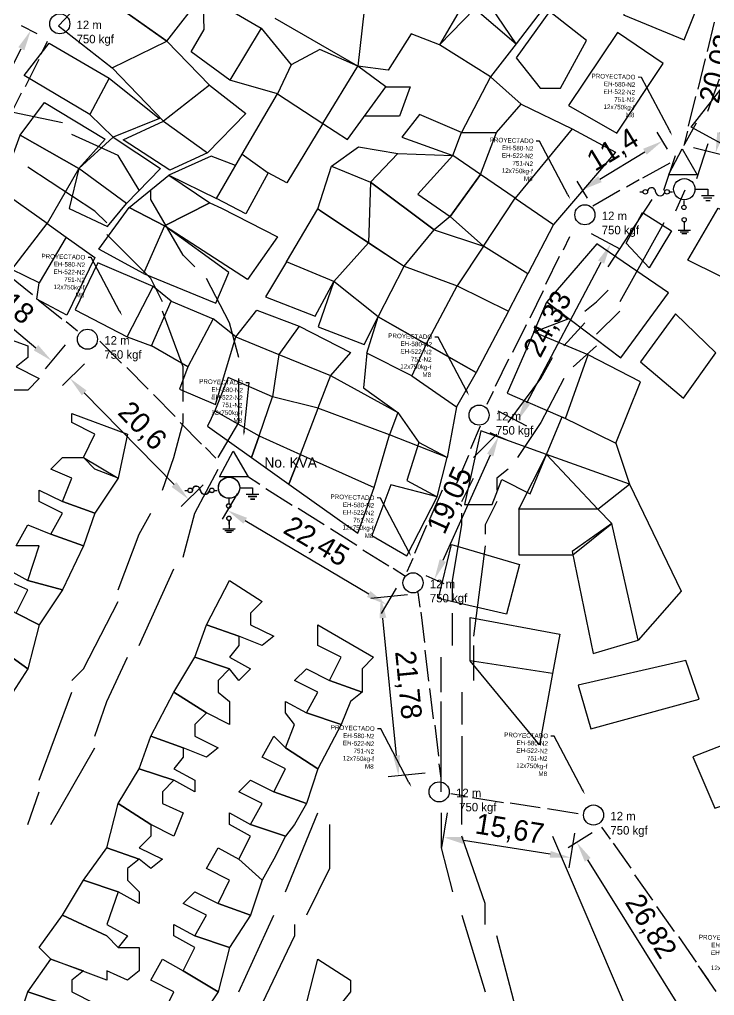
# Model space of a CAD drawing. Header units: millimetres. Extents: x -3588 to 75209, y -3737 to 38254.
# Drawn here: x 28356.8 to 28441.3, y 5505.2 to 5623.8 of the extents above; entities that cross this region are included whole.
import ezdxf
from ezdxf import colors
from ezdxf.entities.mleader import LeaderData, LeaderLine
from ezdxf.math import Vec2, Vec3

# ---------------------------------------------------------------- set-up
doc = ezdxf.new("R2010")
doc.units = ezdxf.units.MM
doc.linetypes.add('CONTINUA', pattern=[0])
doc.layers.add('Mancheta', color=255, linetype='Continuous')
doc.layers.add('P', color=253, linetype='Continuous')
doc.dimstyles.new('ISO-25', dxfattribs={"dimtxt": 2.5, "dimasz": 2.5, "dimexe": 1.25, "dimexo": 0.625, "dimtad": 1, "dimtxsty": 'Standard', "dimcen": 2.5, "dimadec": 0, "dimazin": 0, "dimtfac": 1, "dimtmove": 0, "dimatfit": 3, "dimfxl": 1, "dimarcsym": 0})

# ---------------------------------------------------------------- blocks, each defined once
blk = doc.blocks.new('*D143')
at = {"color": 0, "lineweight": -2, "transparency": 16777216}
for p, q in [((28408.77, 5527.34), (28408.1, 5523.15)), ((28424.25, 5524.87), (28423.58, 5520.68)), ((28421.31, 5522.31), (28410.77, 5523.99))]:
    blk.add_line(p, q, dxfattribs=at)
at = {"color": 0, "transparency": 16777216}
for points in [[(28410.83, 5524.4), (28410.7, 5523.58), (28408.3, 5524.39)], [(28421.37, 5522.72), (28421.24, 5521.89), (28423.77, 5521.91)]]:
    blk.add_solid(points, dxfattribs=at)
at = {"layer": 'Defpoints', "color": 0, "transparency": 16777216}
for p in [(28408.87, 5527.96), (28424.35, 5525.48), (28408.3, 5524.39)]:
    blk.add_point(p, dxfattribs=at)
at = {"color": 0, "transparency": 16777216, "insert": (28416.36, 5525.21), "char_height": 2.5, "attachment_point": 5, "rotation": 350.917}
blk.add_mtext('15,67', dxfattribs=at)
blk = doc.blocks.new('*D144')
at = {"color": 0, "lineweight": -2, "transparency": 16777216}
for p, q in [((28403.97, 5553.83), (28399.48, 5553.38)), ((28402.62, 5534.32), (28400.97, 5551.02)), ((28406.12, 5532.16), (28401.62, 5531.71))]:
    blk.add_line(p, q, dxfattribs=at)
at = {"color": 0, "transparency": 16777216}
for points in [[(28401.38, 5551.06), (28400.55, 5550.98), (28400.72, 5553.51)], [(28403.04, 5534.36), (28402.21, 5534.28), (28402.87, 5531.83)]]:
    blk.add_solid(points, dxfattribs=at)
at = {"layer": 'Defpoints', "color": 0, "transparency": 16777216}
for p in [(28404.59, 5553.89), (28400.72, 5553.51), (28406.74, 5532.22)]:
    blk.add_point(p, dxfattribs=at)
at = {"color": 0, "transparency": 16777216, "insert": (28403.87, 5542.88), "char_height": 2.5, "attachment_point": 5, "rotation": 275.6555}
blk.add_mtext('21,78', dxfattribs=at)
blk = doc.blocks.new('*D145')
at = {"color": 0, "lineweight": -2, "transparency": 16777216}
for p, q in [((28426.4, 5524.92), (28423.48, 5523.1)), ((28425.86, 5521.64), (28437.39, 5503.11)), ((28440.57, 5502.15), (28437.65, 5500.33))]:
    blk.add_line(p, q, dxfattribs=at)
at = {"color": 0, "transparency": 16777216}
for points in [[(28426.22, 5521.86), (28425.51, 5521.42), (28424.54, 5523.76)], [(28437.74, 5503.33), (28437.04, 5502.89), (28438.71, 5500.99)]]:
    blk.add_solid(points, dxfattribs=at)
at = {"layer": 'Defpoints', "color": 0, "transparency": 16777216}
for p in [(28426.93, 5525.25), (28441.1, 5502.48), (28438.71, 5500.99)]:
    blk.add_point(p, dxfattribs=at)
at = {"color": 0, "transparency": 16777216, "insert": (28433.4, 5513.48), "char_height": 2.5, "attachment_point": 5, "rotation": 301.8892}
blk.add_mtext('26,82', dxfattribs=at)
blk = doc.blocks.new('*D166')
at = {"color": 0, "lineweight": -2, "transparency": 16777216}
for p, q in [((28383.26, 5566.1), (28381.44, 5563.04)), ((28399.24, 5553.94), (28384.23, 5562.84)), ((28402.57, 5554.65), (28400.76, 5551.59))]:
    blk.add_line(p, q, dxfattribs=at)
at = {"color": 0, "transparency": 16777216}
for points in [[(28384.44, 5563.2), (28384.01, 5562.48), (28382.08, 5564.11)], [(28399.45, 5554.3), (28399.03, 5553.58), (28401.39, 5552.66)]]:
    blk.add_solid(points, dxfattribs=at)
at = {"layer": 'Defpoints', "color": 0, "transparency": 16777216}
for p in [(28383.57, 5566.64), (28382.08, 5564.11), (28402.89, 5555.19)]:
    blk.add_point(p, dxfattribs=at)
at = {"color": 0, "transparency": 16777216, "insert": (28392.8, 5560.18), "char_height": 2.5, "attachment_point": 5, "rotation": 329.3458}
blk.add_mtext('22,45', dxfattribs=at)
blk = doc.blocks.new('*D167')
at = {"color": 0, "lineweight": -2, "transparency": 16777216}
for p, q in [((28364.7, 5581.92), (28362.01, 5579.28)), ((28364.66, 5578.37), (28375.58, 5567.24)), ((28379.12, 5567.21), (28376.43, 5564.58))]:
    blk.add_line(p, q, dxfattribs=at)
at = {"color": 0, "transparency": 16777216}
for points in [[(28364.95, 5578.66), (28364.36, 5578.08), (28362.9, 5580.16)], [(28375.87, 5567.53), (28375.28, 5566.95), (28377.33, 5565.45)]]:
    blk.add_solid(points, dxfattribs=at)
at = {"layer": 'Defpoints', "color": 0, "transparency": 16777216}
for p in [(28365.15, 5582.36), (28379.57, 5567.65), (28377.33, 5565.45)]:
    blk.add_point(p, dxfattribs=at)
at = {"color": 0, "transparency": 16777216, "insert": (28371.6, 5574.26), "char_height": 2.5, "attachment_point": 5, "rotation": 314.4386}
blk.add_mtext('20,6', dxfattribs=at)
blk = doc.blocks.new('*D168')
at = {"color": 0, "lineweight": -2, "transparency": 16777216}
for p, q in [((28347.58, 5596.49), (28345.17, 5593.59)), ((28347.89, 5592.95), (28358.78, 5583.87)), ((28362.32, 5584.21), (28359.9, 5581.31))]:
    blk.add_line(p, q, dxfattribs=at)
at = {"color": 0, "transparency": 16777216}
for points in [[(28348.15, 5593.27), (28347.62, 5592.63), (28345.97, 5594.55)], [(28359.05, 5584.19), (28358.51, 5583.55), (28360.7, 5582.27)]]:
    blk.add_solid(points, dxfattribs=at)
at = {"layer": 'Defpoints', "color": 0, "transparency": 16777216}
for p in [(28347.98, 5596.97), (28362.72, 5584.69), (28360.7, 5582.27)]:
    blk.add_point(p, dxfattribs=at)
at = {"color": 0, "transparency": 16777216, "insert": (28354.67, 5590.01), "char_height": 2.5, "attachment_point": 5, "rotation": 320.2117}
blk.add_mtext('19,18', dxfattribs=at)
blk = doc.blocks.new('*D173')
at = {"color": 0, "lineweight": -2, "transparency": 16777216}
for p, q in [((28358.91, 5622.02), (28357.04, 5622.99)), ((28348.57, 5603.92), (28357, 5620.2)), ((28348.18, 5601.31), (28346.31, 5602.28))]:
    blk.add_line(p, q, dxfattribs=at)
at = {"color": 0, "transparency": 16777216}
for points in [[(28356.63, 5620.39), (28357.37, 5620.01), (28358.15, 5622.42)], [(28348.2, 5604.11), (28348.94, 5603.73), (28347.42, 5601.7)]]:
    blk.add_solid(points, dxfattribs=at)
at = {"layer": 'Defpoints', "color": 0, "transparency": 16777216}
for p in [(28358.15, 5622.42), (28359.47, 5621.74), (28348.74, 5601.02)]:
    blk.add_point(p, dxfattribs=at)
at = {"color": 0, "transparency": 16777216, "insert": (28350.94, 5613.02), "char_height": 2.5, "attachment_point": 5, "rotation": 62.6155}
blk.add_mtext('23,33', dxfattribs=at)
blk = doc.blocks.new('*D177')
at = {"color": 0, "lineweight": -2, "transparency": 16777216}
for p, q in [((28413.98, 5573.58), (28416.18, 5572.59)), ((28414.01, 5570.82), (28408.25, 5558.01)), ((28406.17, 5556.2), (28408.37, 5555.21))]:
    blk.add_line(p, q, dxfattribs=at)
at = {"color": 0, "transparency": 16777216}
for points in [[(28413.63, 5570.99), (28414.39, 5570.65), (28415.04, 5573.1)], [(28407.87, 5558.18), (28408.63, 5557.83), (28407.23, 5555.73)]]:
    blk.add_solid(points, dxfattribs=at)
at = {"layer": 'Defpoints', "color": 0, "transparency": 16777216}
for p in [(28413.41, 5573.83), (28405.6, 5556.45), (28407.23, 5555.73)]:
    blk.add_point(p, dxfattribs=at)
at = {"color": 0, "transparency": 16777216, "insert": (28409.23, 5565.27), "char_height": 2.5, "attachment_point": 5, "rotation": 65.7999}
blk.add_mtext('19,05', dxfattribs=at)
blk = doc.blocks.new('*D178')
at = {"color": 0, "lineweight": -2, "transparency": 16777216}
for p, q in [((28426.28, 5597.74), (28429.77, 5595.9)), ((28418.48, 5577.17), (28427.5, 5594.27)), ((28414.93, 5576.21), (28418.42, 5574.37))]:
    blk.add_line(p, q, dxfattribs=at)
at = {"color": 0, "transparency": 16777216}
for points in [[(28427.13, 5594.46), (28427.87, 5594.08), (28428.66, 5596.48)], [(28418.11, 5577.36), (28418.85, 5576.97), (28417.32, 5574.95)]]:
    blk.add_solid(points, dxfattribs=at)
at = {"layer": 'Defpoints', "color": 0, "transparency": 16777216}
for p in [(28425.72, 5598.03), (28428.66, 5596.48), (28414.38, 5576.5)]:
    blk.add_point(p, dxfattribs=at)
at = {"color": 0, "transparency": 16777216, "insert": (28421.15, 5586.69), "char_height": 2.5, "attachment_point": 5, "rotation": 62.208}
blk.add_mtext('24,33', dxfattribs=at)
blk = doc.blocks.new('*D179')
at = {"color": 0, "lineweight": -2, "transparency": 16777216}
for p, q in [((28435.56, 5607.98), (28434.3, 5610.05)), ((28427.36, 5604.35), (28432.82, 5607.68)), ((28425.84, 5602.04), (28424.57, 5604.11))]:
    blk.add_line(p, q, dxfattribs=at)
at = {"color": 0, "transparency": 16777216}
for points in [[(28432.6, 5608.04), (28433.03, 5607.33), (28434.95, 5608.99)], [(28427.14, 5604.71), (28427.57, 5603.99), (28425.22, 5603.05)]]:
    blk.add_solid(points, dxfattribs=at)
at = {"layer": 'Defpoints', "color": 0, "transparency": 16777216}
for p in [(28434.95, 5608.99), (28435.89, 5607.45), (28426.16, 5601.51)]:
    blk.add_point(p, dxfattribs=at)
at = {"color": 0, "transparency": 16777216, "insert": (28429, 5607.79), "char_height": 2.5, "attachment_point": 5, "rotation": 31.4104}
blk.add_mtext('11,4', dxfattribs=at)
blk = doc.blocks.new('*D180')
at = {"color": 0, "lineweight": -2, "transparency": 16777216}
for p, q in [((28443.51, 5627.63), (28447.4, 5626.67)), ((28442.01, 5609.96), (28445.59, 5624.54)), ((28438.73, 5608.19), (28442.63, 5607.23))]:
    blk.add_line(p, q, dxfattribs=at)
at = {"color": 0, "transparency": 16777216}
for points in [[(28445.19, 5624.64), (28446, 5624.44), (28446.19, 5626.97)], [(28441.61, 5610.06), (28442.42, 5609.86), (28441.42, 5607.53)]]:
    blk.add_solid(points, dxfattribs=at)
at = {"layer": 'Defpoints', "color": 0, "transparency": 16777216}
for p in [(28442.9, 5627.78), (28446.19, 5626.97), (28438.13, 5608.34)]:
    blk.add_point(p, dxfattribs=at)
at = {"color": 0, "transparency": 16777216, "insert": (28441.78, 5617.74), "char_height": 2.5, "attachment_point": 5, "rotation": 76.2074}
blk.add_mtext('20,02', dxfattribs=at)

msp = doc.modelspace()

# ---------------------------------------------------------------- linework, layer by layer
at = {"color": 10}
for p, q in [((28441.261, 5623.448), (28440.379, 5619.846)), ((28359.401, 5619.526), (28360.198, 5621.116)), ((28357.508, 5615.629), (28359.171, 5618.944)), ((28440.155, 5618.97), (28439.255, 5615.298)), ((28355.326, 5611.449), (28357.021, 5614.828)), ((28438.958, 5614.409), (28438.076, 5610.807)), ((28437.981, 5610.189), (28437.557, 5608.46)), ((28435.732, 5604.962), (28437.358, 5608.017)), ((28437.358, 5608.017), (28439.18, 5604.897)), ((28432.582, 5604.5), (28435.891, 5606.33)), ((28439.18, 5604.897), (28435.679, 5604.897)), ((28432.135, 5604.254), (28430.593, 5603.367)), ((28429.766, 5602.974), (28426.49, 5601.087)), ((28432.216, 5602.804), (28432.601, 5602.804)), ((28435.791, 5602.805), (28436.179, 5602.805)), ((28438.993, 5603.118), (28440.469, 5603.117)), ((28440.469, 5603.117), (28440.47, 5602.382)), ((28437.566, 5601.764), (28437.572, 5601.188)), ((28439.684, 5602.361), (28441.233, 5602.36)), ((28439.927, 5602.087), (28440.971, 5602.087)), ((28440.217, 5601.758), (28440.744, 5601.758)), ((28437.602, 5599.158), (28437.613, 5598.108)), ((28438.359, 5598.116), (28436.864, 5598.099)), ((28438.128, 5597.908), (28437.103, 5597.897)), ((28423.667, 5597.333), (28422.879, 5595.737)), ((28437.91, 5597.705), (28437.319, 5597.699)), ((28422.411, 5594.951), (28420.736, 5591.562)), ((28355.407, 5592.708), (28358.361, 5590.348)), ((28420.455, 5590.791), (28418.813, 5587.466)), ((28359.043, 5589.704), (28361.941, 5587.389)), ((28362.461, 5587.043), (28363.852, 5585.933)), ((28418.404, 5586.659), (28416.73, 5583.269)), ((28366.531, 5584.684), (28369.186, 5581.993)), ((28416.247, 5582.466), (28414.604, 5579.141)), ((28369.823, 5581.476), (28372.428, 5578.836)), ((28373.057, 5578.186), (28375.713, 5575.495)), ((28414.377, 5578.558), (28413.589, 5576.963)), ((28376.314, 5574.776), (28378.919, 5572.136)), ((28412.804, 5574.319), (28411.627, 5571.561)), ((28379.396, 5571.731), (28380.646, 5570.465)), ((28381.128, 5568.247), (28382.754, 5571.303)), ((28382.754, 5571.303), (28384.576, 5568.182)), ((28411.389, 5570.776), (28409.928, 5567.367)), ((28384.576, 5568.182), (28381.075, 5568.182)), ((28384.507, 5568.243), (28386.012, 5567.295)), ((28376.865, 5566.535), (28377.249, 5566.535)), ((28376.871, 5566.511), (28377.256, 5566.511)), ((28380.44, 5566.535), (28380.828, 5566.535)), ((28380.446, 5566.512), (28380.834, 5566.512)), ((28383.641, 5566.849), (28385.118, 5566.847)), ((28383.647, 5566.825), (28385.124, 5566.824)), ((28384.332, 5566.092), (28385.881, 5566.091)), ((28384.338, 5566.068), (28385.887, 5566.067)), ((28384.576, 5565.818), (28385.62, 5565.818)), ((28384.582, 5565.794), (28385.626, 5565.794)), ((28385.118, 5566.847), (28385.119, 5566.113)), ((28385.124, 5566.824), (28385.125, 5566.089)), ((28386.746, 5566.748), (28389.944, 5564.732)), ((28408.176, 5566.563), (28406.687, 5563.088)), ((28382.215, 5565.495), (28382.221, 5564.918)), ((28382.221, 5565.472), (28382.227, 5564.895)), ((28384.866, 5565.489), (28385.393, 5565.489)), ((28384.872, 5565.465), (28385.399, 5565.465)), ((28390.682, 5564.373), (28393.82, 5562.396)), ((28382.251, 5562.888), (28382.262, 5561.838)), ((28382.257, 5562.865), (28382.268, 5561.815)), ((28406.248, 5562.259), (28404.788, 5558.85)), ((28383.008, 5561.846), (28381.513, 5561.83)), ((28383.014, 5561.823), (28381.519, 5561.806)), ((28382.777, 5561.639), (28381.751, 5561.627)), ((28382.783, 5561.615), (28381.757, 5561.604)), ((28382.558, 5561.436), (28381.968, 5561.429)), ((28382.565, 5561.412), (28381.974, 5561.406)), ((28394.58, 5561.907), (28397.779, 5559.891)), ((28398.528, 5559.328), (28401.666, 5557.351)), ((28404.593, 5558.256), (28403.892, 5556.62)), ((28402.222, 5557.065), (28403.727, 5556.116)), ((28405.483, 5552.348), (28405.265, 5554.114)), ((28406.068, 5548.056), (28405.614, 5551.736)), ((28406.569, 5543.367), (28406.106, 5547.119)), ((28407.126, 5538.787), (28406.671, 5542.468)), ((28407.778, 5534.237), (28407.315, 5537.989)), ((28408.036, 5531.557), (28407.818, 5533.322)), ((28409.227, 5529.693), (28410.985, 5529.418)), ((28411.875, 5529.205), (28415.61, 5528.619)), ((28416.43, 5528.582), (28420.094, 5528.007)), ((28420.985, 5527.858), (28424.72, 5527.272)), ((28428.618, 5524.154), (28427.6, 5525.613)), ((28431.142, 5520.633), (28429.02, 5523.675)), ((28433.777, 5516.722), (28431.613, 5519.823)), ((28436.409, 5512.934), (28434.287, 5515.976)), ((28439.113, 5509.216), (28436.949, 5512.317)), ((28441.487, 5505.657), (28439.323, 5508.758)), ((28440.594, 5506.968), (28439.576, 5508.427))]:
    msp.add_line(p, q, dxfattribs=at)
at = {"color": 254}
for p, q in [((28356.871, 5609.715), (28359.811, 5613.675)), ((28359.811, 5613.675), (28367.183, 5609.204)), ((28363.987, 5605.628), (28356.871, 5609.715)), ((28367.183, 5609.204), (28363.987, 5605.628)), ((28366.441, 5595.857), (28370.108, 5600.896)), ((28370.108, 5600.896), (28374.423, 5598.699)), ((28374.423, 5598.699), (28371.838, 5592.903)), ((28371.838, 5592.903), (28366.441, 5595.857))]:
    msp.add_line(p, q, dxfattribs=at)
for points in [[(28365.719, 5627.497), (28374.686, 5621.115), (28379.127, 5626.82), (28369.568, 5632.441), (28365.719, 5627.497)], [(28430.219, 5624.303), (28437.579, 5621.278), (28440.839, 5629.423), (28434.551, 5632.448), (28430.219, 5624.303)], [(28393.789, 5631.492), (28398.942, 5627.075), (28397.932, 5618.081), (28387.846, 5623.869)], [(28398.942, 5627.075), (28401.585, 5630.986), (28410.655, 5625.444), (28407.837, 5620.692), (28404.403, 5622.012), (28401.585, 5617.613), (28397.932, 5618.081)], [(28418.228, 5631.866), (28422.454, 5627.731), (28417.171, 5620.78), (28413.417, 5626.381), (28418.228, 5631.866)], [(28361.531, 5622.975), (28368.045, 5617.861), (28374.686, 5621.115), (28365.719, 5627.497), (28361.531, 5622.975)], [(28379.127, 5626.82), (28386.161, 5622.684), (28382.361, 5616.368), (28377.643, 5619.807), (28379.237, 5622.546), (28379.127, 5626.82)], [(28412.152, 5625.092), (28417.171, 5620.78), (28414.063, 5616.782), (28407.837, 5620.692), (28412.152, 5625.092)], [(28417.171, 5619.109), (28420.077, 5615.414), (28422.542, 5615.414), (28425.712, 5621.22), (28421.222, 5624.74), (28417.171, 5619.109)], [(28386.161, 5622.684), (28389.823, 5618.237), (28388.147, 5614.725), (28382.361, 5616.368)], [(28429.499, 5622.188), (28423.511, 5613.302), (28429.411, 5609.959), (28435.046, 5618.405), (28429.499, 5622.188)], [(28357.353, 5616.957), (28360.389, 5620.862), (28367.664, 5616.635), (28365.338, 5612.198), (28357.353, 5616.957)], [(28374.686, 5621.115), (28379.894, 5615.767), (28374.286, 5611.386), (28368.045, 5617.861)], [(28393.68, 5611.116), (28397.932, 5618.081), (28393.307, 5620.094), (28389.823, 5618.237)], [(28393.68, 5611.116), (28396.67, 5609.165), (28401.319, 5615.569), (28397.932, 5618.081)], [(28410.518, 5610.013), (28414.772, 5610.013), (28417.765, 5613.476), (28414.063, 5616.782), (28410.518, 5610.013)], [(28444.387, 5607.422), (28438.458, 5610.677), (28443.663, 5617.363), (28450.944, 5614.652)], [(28367.664, 5616.635), (28373.783, 5611.738), (28368.169, 5609.461), (28365.338, 5612.198)], [(28379.894, 5615.767), (28384.302, 5612.315), (28379.65, 5607.535)], [(28401.319, 5615.569), (28404.277, 5615.569), (28402.979, 5612.013), (28398.737, 5612.013)], [(28383.864, 5607.389), (28388.147, 5614.725), (28393.68, 5611.116), (28389.284, 5603.916), (28387.002, 5605.115)], [(28417.765, 5613.476), (28423.959, 5610.481), (28417.038, 5602.054), (28412.848, 5604.911), (28414.772, 5610.013)], [(28405.398, 5612.216), (28403.271, 5609.462), (28409.472, 5607.213), (28410.518, 5610.013), (28405.398, 5612.216)], [(28369.394, 5609.131), (28374.286, 5611.386), (28379.65, 5607.535), (28375.075, 5605.441), (28369.394, 5609.131)], [(28354.422, 5603.02), (28356.871, 5609.715), (28363.987, 5605.628), (28360.133, 5598.96), (28354.422, 5603.02), (28350.029, 5597.313), (28355.85, 5593.363), (28360.133, 5598.96)], [(28423.959, 5610.481), (28429.255, 5607.618), (28421.726, 5598.858)], [(28368.169, 5609.461), (28373.909, 5605.656), (28369.802, 5601.403), (28363.987, 5605.628), (28368.169, 5609.461)], [(28383.864, 5607.389), (28387.002, 5605.115), (28384.312, 5600.154), (28380.726, 5602.015), (28383.864, 5607.389)], [(28393.042, 5600.727), (28394.7, 5605.939), (28399.461, 5603.967), (28399.195, 5596.603), (28403.543, 5593.788), (28407.211, 5598.196), (28399.461, 5603.967), (28407.211, 5598.196), (28413.179, 5596.208), (28409.996, 5591.386), (28416.219, 5588.313), (28418.605, 5592.831), (28413.179, 5596.208), (28417.038, 5602.054), (28421.726, 5598.858), (28418.605, 5592.831), (28413.179, 5596.208), (28417.038, 5602.054), (28412.848, 5604.911), (28409.126, 5599.815), (28413.179, 5596.208), (28409.126, 5599.815), (28412.848, 5604.911), (28409.472, 5607.213), (28405.221, 5602.539), (28409.126, 5599.815), (28407.211, 5598.196), (28399.461, 5603.967), (28402.79, 5607.472), (28409.472, 5607.213)], [(28394.7, 5605.939), (28398.009, 5608.274), (28402.79, 5607.472)], [(28380.078, 5607.165), (28374.928, 5604.852), (28380.726, 5602.015), (28383.054, 5606.002), (28380.078, 5607.165)], [(28362.816, 5600.782), (28367.473, 5598.611), (28369.802, 5601.403), (28363.987, 5605.628), (28362.816, 5600.782)], [(28374.928, 5604.852), (28379.917, 5601.475), (28374.423, 5598.699), (28370.108, 5600.896), (28374.928, 5604.852)], [(28381.332, 5600.818), (28388.141, 5597.342), (28384.513, 5592.176), (28374.423, 5598.699), (28379.917, 5601.475), (28381.332, 5600.818)], [(28393.33, 5600.534), (28399.195, 5596.603), (28395.001, 5591.928), (28389.235, 5594.312), (28393.042, 5600.727), (28403.543, 5593.788)], [(28430.538, 5596.556), (28432.538, 5600.314), (28436.059, 5598.075), (28433.338, 5593.558), (28430.538, 5596.556)], [(28438.047, 5594.499), (28441.732, 5600.84), (28448.487, 5597.465), (28445.723, 5590.716), (28438.047, 5594.499)], [(28360.133, 5598.96), (28362.468, 5597.3), (28359.183, 5591.738), (28355.85, 5593.363)], [(28371.838, 5592.903), (28380.645, 5589.288), (28382.219, 5593.024), (28374.423, 5598.699)], [(28362.468, 5597.3), (28365.942, 5594.83), (28362.538, 5587.82), (28358.878, 5589.779), (28359.183, 5591.738)], [(28420.906, 5589.443), (28429.913, 5582.65), (28435.693, 5590.519), (28426.991, 5596.485), (28420.906, 5589.443)], [(28386.7, 5590.041), (28392.714, 5587.707), (28395.001, 5591.928), (28389.235, 5594.312), (28386.7, 5590.041)], [(28363.543, 5588.478), (28369.87, 5585.21), (28373.049, 5591.318), (28366.294, 5594.189), (28363.543, 5588.478)], [(28409.996, 5591.386), (28416.219, 5588.313), (28412.287, 5580.867), (28400.407, 5587.619), (28403.543, 5593.788), (28409.996, 5591.386)], [(28393.1, 5586.393), (28398.7, 5584.262), (28400.407, 5587.619), (28395.001, 5591.928), (28393.1, 5586.393)], [(28369.87, 5585.21), (28372.831, 5584.105), (28375.213, 5589.545), (28373.049, 5591.318)], [(28406.221, 5584.315), (28409.996, 5591.386)], [(28375.213, 5589.545), (28380.317, 5587.391), (28377.255, 5581.555), (28372.831, 5584.105)], [(28383.096, 5585.181), (28385.644, 5588.445), (28390.79, 5586.48), (28388.318, 5583.052)], [(28419.304, 5585.761), (28420.906, 5589.443), (28423.434, 5587.346), (28419.304, 5585.761)], [(28377.255, 5581.555), (28376.234, 5578.835), (28380.601, 5576.965), (28383.096, 5585.181), (28380.317, 5587.391)], [(28399.021, 5583.196), (28400.407, 5587.619), (28406.221, 5584.315), (28404.497, 5580.447), (28399.021, 5583.196)], [(28437.531, 5577.723), (28441.464, 5583.264), (28436.523, 5588), (28432.288, 5582.156), (28437.531, 5577.723)], [(28390.79, 5586.48), (28397.045, 5583.304), (28394.591, 5580.493)], [(28383.096, 5585.181), (28388.318, 5583.052), (28387.541, 5577.889)], [(28416.078, 5578.348), (28423.175, 5575.286), (28425.917, 5583.021), (28419.304, 5585.761), (28416.078, 5578.348)], [(28406.221, 5584.315), (28412.287, 5580.867), (28409.91, 5576.7)], [(28388.318, 5583.052), (28394.591, 5580.493), (28393.035, 5576.531)], [(28399.021, 5583.196), (28398.597, 5578.985), (28402.797, 5575.995), (28405.338, 5572.346)], [(28429.298, 5572.28), (28432.288, 5579.738), (28425.917, 5583.021)], [(28380.545, 5576.191), (28385.927, 5573.163), (28387.541, 5577.889), (28382.131, 5580.238), (28380.545, 5576.191)], [(28394.591, 5580.493), (28402.797, 5575.995), (28401.759, 5573.277)], [(28404.497, 5580.447), (28409.91, 5576.7), (28408.789, 5570.548), (28401.759, 5573.277)], [(28385.927, 5573.163), (28390.94, 5570.9), (28393.105, 5576.505), (28387.541, 5577.889)], [(28390.94, 5570.9), (28399.918, 5566.881), (28401.759, 5573.277), (28393.035, 5576.531)], [(28380.545, 5576.191), (28379.651, 5574.331), (28384.979, 5570.541), (28385.927, 5573.163), (28384.979, 5570.541), (28389.546, 5567.292), (28390.94, 5570.9), (28389.546, 5567.292), (28397.908, 5561.344), (28399.918, 5566.881)], [(28430.965, 5567.275), (28420.854, 5570.905), (28422.743, 5575.472), (28429.298, 5572.28), (28430.965, 5567.275)], [(28412.856, 5573.783), (28410.872, 5564.832), (28414.263, 5564.832), (28415.415, 5567.837), (28418.871, 5566.11), (28420.854, 5570.905), (28412.856, 5573.783)], [(28405.338, 5572.346), (28403.892, 5567.718), (28407.551, 5565.764), (28408.789, 5570.548), (28405.338, 5572.346)], [(28417.503, 5564.416), (28417.503, 5558.698), (28424.064, 5558.698), (28428.784, 5562.528), (28427.095, 5564.255), (28417.503, 5564.255), (28420.854, 5570.905), (28427.095, 5564.255), (28430.965, 5567.275), (28437.243, 5554.269), (28431.99, 5548.317)], [(28401.932, 5567.187), (28399.609, 5561.048), (28403.88, 5558.578), (28407.551, 5565.764), (28401.932, 5567.187)], [(28423.977, 5559.125), (28426.514, 5546.715), (28431.99, 5548.317), (28428.784, 5562.528), (28423.977, 5559.125)], [(28409.307, 5559.949), (28417.591, 5557.526), (28415.974, 5551.47), (28407.737, 5553.414), (28409.307, 5559.949)], [(28411.595, 5551.082), (28422.481, 5549.063), (28421.601, 5544.263), (28411.589, 5545.818), (28411.595, 5551.082)], [(28421.601, 5544.263), (28420.018, 5535.623), (28411.589, 5545.818)], [(28424.711, 5542.846), (28426.247, 5537.575), (28439.402, 5541.178), (28437.799, 5545.848), (28424.711, 5542.846)], [(28438.635, 5534.139), (28441.335, 5527.921), (28452.608, 5531.558), (28449.79, 5538.48), (28438.635, 5534.139)]]:
    msp.add_lwpolyline(points, dxfattribs=at)
at = {"color": 10}
for centre, radius in [((28361.673, 5623.232), 1.222), ((28437.611, 5603.133), 1.294), ((28432.877, 5602.811), 0.276), ((28435.515, 5602.807), 0.276), ((28425.525, 5600.019), 1.222), ((28437.572, 5600.924), 0.263), ((28437.596, 5599.418), 0.26), ((28365.045, 5584.896), 1.222), ((28412.657, 5575.681), 1.222), ((28382.26, 5566.864), 1.294), ((28382.266, 5566.84), 1.294), ((28377.526, 5566.542), 0.276), ((28377.532, 5566.518), 0.276), ((28380.163, 5566.538), 0.276), ((28380.169, 5566.514), 0.276), ((28382.221, 5564.654), 0.263), ((28382.227, 5564.631), 0.263), ((28382.245, 5563.148), 0.26), ((28382.251, 5563.125), 0.26), ((28404.629, 5555.296), 1.222), ((28407.807, 5529.896), 1.222), ((28426.577, 5527.082), 1.222)]:
    msp.add_circle(centre, radius, dxfattribs=at)
for centre, radius, start, end in [((28433.633, 5602.833), 0.481, 356.0473, 179.98075), ((28434.675, 5602.899), 0.571, 190.00363, 350.3175), ((28378.282, 5566.563), 0.481, 356.0473, 179.98075), ((28378.288, 5566.54), 0.481, 356.0473, 179.98075), ((28379.324, 5566.629), 0.571, 190.00363, 350.3175), ((28379.33, 5566.606), 0.571, 190.00363, 350.3175)]:
    msp.add_arc(centre, radius, start, end, dxfattribs=at)
at = {"layer": 'P', "color": 254}
for points in [[(28440.484, 5612.605), (28441.893, 5616.542)], [(28362.002, 5611.18), (28355.233, 5612.605), (28351.008, 5614.013)], [(28437.668, 5608.652), (28439.076, 5611.18)], [(28371.332, 5603.003), (28368.788, 5607.228), (28363.139, 5609.772)], [(28440.484, 5608.652), (28439.076, 5604.411)], [(28435.123, 5603.003), (28436.532, 5607.228)], [(28367.38, 5599.05), (28365.955, 5600.458), (28357.777, 5605.819)], [(28378.102, 5593.688), (28376.694, 5595.097), (28372.741, 5601.866), (28372.741, 5603.003)], [(28437.668, 5603.003), (28436.532, 5600.458)], [(28428.354, 5593.688), (28433.715, 5601.866)], [(28435.123, 5599.05), (28429.762, 5589.447)], [(28374.149, 5589.447), (28372.741, 5592.28), (28367.38, 5597.641)], [(28383.463, 5582.678), (28382.327, 5586.903), (28379.51, 5592.28)], [(28425.521, 5588.327), (28426.929, 5589.447), (28428.354, 5590.856)], [(28376.694, 5577.317), (28376.694, 5581.542), (28374.149, 5588.327)], [(28429.762, 5588.327), (28426.929, 5585.495)], [(28422.976, 5584.086), (28425.521, 5586.903)], [(28357.777, 5582.678), (28356.369, 5581.542), (28359.186, 5580.133), (28357.777, 5578.725), (28355.233, 5578.725), (28352.416, 5581.542), (28353.824, 5585.495), (28357.777, 5584.086), (28357.777, 5582.678)], [(28426.929, 5584.086), (28424.113, 5581.542)], [(28416.207, 5574.772), (28420.16, 5580.133), (28421.568, 5582.678)], [(28380.919, 5570.531), (28383.463, 5574.772), (28383.463, 5580.133)], [(28422.976, 5580.133), (28420.16, 5574.772), (28417.343, 5570.531)], [(28365.955, 5569.123), (28364.547, 5570.531), (28365.955, 5573.364), (28363.139, 5574.772), (28363.139, 5575.892), (28369.908, 5573.364), (28368.788, 5568.002), (28365.955, 5569.123)], [(28374.149, 5566.578), (28375.557, 5570.531), (28376.694, 5574.772), (28376.694, 5575.892)], [(28411.982, 5570.531), (28414.799, 5573.364)], [(28364.547, 5570.531), (28368.788, 5568.002), (28365.955, 5563.761), (28362.002, 5565.17), (28363.139, 5568.002), (28360.594, 5569.123), (28362.002, 5570.531), (28364.547, 5570.531)], [(28376.694, 5558.4), (28378.102, 5563.761), (28380.919, 5569.123)], [(28416.207, 5569.123), (28414.799, 5568.002), (28414.799, 5566.578)], [(28410.558, 5565.17), (28411.982, 5568.002)], [(28362.002, 5565.17), (28365.955, 5563.761), (28364.547, 5559.809), (28360.594, 5561.217), (28362.002, 5563.761), (28359.186, 5565.17), (28359.186, 5566.578), (28362.002, 5565.17)], [(28414.799, 5565.17), (28413.39, 5562.353), (28413.39, 5561.217)], [(28368.788, 5554.447), (28371.332, 5561.217), (28372.741, 5563.761)], [(28409.437, 5553.039), (28409.437, 5555.568), (28410.558, 5562.353), (28410.558, 5563.761)], [(28360.594, 5561.217), (28364.547, 5559.809), (28362.002, 5554.447), (28357.777, 5555.568), (28359.186, 5559.809), (28356.369, 5559.809), (28357.777, 5562.353), (28360.594, 5561.217)], [(28413.39, 5559.809), (28411.982, 5548.798)], [(28357.777, 5555.568), (28362.002, 5554.447), (28359.186, 5550.206), (28356.369, 5551.631), (28357.777, 5554.447), (28355.233, 5555.568), (28355.233, 5556.992), (28357.777, 5555.568)], [(28371.332, 5547.678), (28375.557, 5556.992)], [(28384.872, 5551.631), (28384.872, 5550.206), (28387.704, 5548.798), (28386.28, 5547.678), (28383.463, 5548.798), (28379.51, 5550.206), (28382.327, 5555.568), (28386.28, 5553.039), (28384.872, 5551.631)], [(28356.369, 5551.631), (28359.186, 5550.206), (28357.777, 5544.845), (28353.824, 5547.678), (28355.233, 5550.206), (28352.416, 5551.631), (28353.824, 5553.039), (28356.369, 5551.631)], [(28363.139, 5543.437), (28364.547, 5544.845), (28368.788, 5553.039)], [(28409.437, 5547.678), (28409.437, 5551.631)], [(28383.463, 5547.678), (28382.327, 5546.253), (28384.872, 5544.845), (28383.463, 5543.437), (28382.327, 5544.845), (28378.102, 5546.253), (28379.51, 5550.206), (28383.463, 5548.798), (28383.463, 5547.678)], [(28398.427, 5544.845), (28398.427, 5542.028), (28394.474, 5543.437), (28395.882, 5546.253), (28393.065, 5547.678), (28393.065, 5550.206), (28399.835, 5546.253), (28398.427, 5544.845)], [(28353.824, 5547.678), (28357.777, 5544.845), (28355.233, 5540.892), (28352.416, 5542.028), (28353.824, 5546.253), (28351.008, 5546.253), (28351.008, 5548.798), (28353.824, 5547.678)], [(28411.982, 5547.678), (28411.982, 5543.437)], [(28365.955, 5536.667), (28367.38, 5540.892), (28369.908, 5546.253)], [(28380.919, 5543.437), (28380.919, 5542.028), (28382.327, 5540.892), (28382.327, 5538.076), (28379.51, 5539.484), (28375.557, 5542.028), (28378.102, 5546.253), (28382.327, 5544.845), (28380.919, 5543.437)], [(28408.029, 5542.028), (28408.029, 5546.253)], [(28394.474, 5543.437), (28398.427, 5542.028), (28397.018, 5540.892), (28395.882, 5538.076), (28391.657, 5539.484), (28393.065, 5542.028), (28390.233, 5543.437), (28391.657, 5544.845), (28394.474, 5543.437)], [(28359.186, 5531.306), (28363.139, 5542.028)], [(28378.102, 5538.076), (28378.102, 5536.667), (28380.919, 5535.243), (28379.51, 5534.123), (28376.694, 5535.243), (28372.741, 5536.667), (28375.557, 5542.028), (28379.51, 5539.484), (28378.102, 5538.076)], [(28410.558, 5542.028), (28410.558, 5538.076)], [(28391.657, 5539.484), (28395.882, 5538.076), (28393.065, 5532.714), (28389.113, 5535.243), (28390.233, 5538.076), (28389.113, 5539.484), (28389.113, 5540.892), (28391.657, 5539.484)], [(28408.029, 5529.882), (28408.029, 5536.667), (28408.029, 5540.892)], [(28376.694, 5534.123), (28375.557, 5532.714), (28378.102, 5531.306), (28378.102, 5529.882), (28375.557, 5531.306), (28371.332, 5532.714), (28372.741, 5536.667), (28376.694, 5535.243), (28376.694, 5534.123)], [(28389.113, 5535.243), (28393.065, 5532.714), (28391.657, 5528.473), (28387.704, 5529.882), (28389.113, 5532.714), (28386.28, 5534.123), (28387.704, 5536.667), (28389.113, 5535.243)], [(28410.558, 5536.667), (28410.558, 5535.243), (28410.558, 5528.473)], [(28360.594, 5525.929), (28365.955, 5535.243)], [(28374.149, 5529.882), (28374.149, 5528.473), (28376.694, 5527.353), (28375.557, 5524.52), (28372.741, 5525.929), (28368.788, 5528.473), (28371.332, 5532.714), (28375.557, 5531.306), (28374.149, 5529.882)], [(28387.704, 5529.882), (28391.657, 5528.473), (28390.233, 5525.929), (28389.113, 5524.52), (28384.872, 5525.929), (28386.28, 5528.473), (28383.463, 5529.882), (28384.872, 5531.306), (28387.704, 5529.882)], [(28357.777, 5525.929), (28359.186, 5529.882)], [(28372.741, 5524.52), (28371.332, 5523.112), (28374.149, 5521.704), (28372.741, 5520.567), (28371.332, 5521.704), (28367.38, 5523.112), (28368.788, 5528.473), (28372.741, 5525.929), (28372.741, 5524.52)], [(28410.558, 5525.929), (28410.558, 5528.473)], [(28384.872, 5525.929), (28389.113, 5524.52), (28387.704, 5521.704), (28386.28, 5519.159), (28383.463, 5521.704), (28384.872, 5524.52), (28382.327, 5525.929), (28382.327, 5527.353), (28384.872, 5525.929)], [(28389.113, 5517.751), (28393.065, 5527.353)], [(28408.029, 5527.353), (28408.029, 5523.112), (28409.437, 5517.751)], [(28394.474, 5525.929), (28394.474, 5520.567), (28391.657, 5514.918)], [(28413.39, 5513.798), (28413.39, 5516.342), (28410.558, 5524.52)], [(28421.568, 5524.52), (28430.882, 5502.787), (28440.484, 5482.463), (28445.846, 5467.499), (28457.993, 5443.222), (28462.218, 5432.499)], [(28369.908, 5520.567), (28369.908, 5519.159), (28371.332, 5517.751), (28371.332, 5516.342), (28368.788, 5517.751), (28364.547, 5519.159), (28367.38, 5523.112), (28371.332, 5521.704), (28369.908, 5520.567)], [(28383.463, 5521.704), (28386.28, 5519.159), (28384.872, 5514.918), (28380.919, 5516.342), (28382.327, 5519.159), (28379.51, 5520.567), (28380.919, 5523.112), (28383.463, 5521.704)], [(28369.908, 5512.39), (28368.788, 5510.981), (28367.38, 5512.39), (28362.002, 5514.918), (28364.547, 5519.159), (28368.788, 5517.751), (28367.38, 5513.798), (28369.908, 5512.39)], [(28380.919, 5516.342), (28384.872, 5514.918), (28382.327, 5510.981), (28378.102, 5512.39), (28379.51, 5514.918), (28376.694, 5516.342), (28378.102, 5517.751), (28380.919, 5516.342)], [(28371.332, 5508.149), (28369.908, 5507.028), (28367.38, 5508.149), (28367.38, 5507.028), (28360.594, 5509.557), (28359.186, 5510.981), (28362.002, 5514.918), (28367.38, 5512.39), (28368.788, 5510.981), (28371.332, 5510.981), (28371.332, 5508.149)], [(28383.463, 5505.604), (28387.704, 5514.918)], [(28410.558, 5514.918), (28413.39, 5505.604)], [(28378.102, 5512.39), (28382.327, 5510.981), (28380.919, 5505.604), (28376.694, 5508.149), (28378.102, 5510.981), (28375.557, 5512.39), (28375.557, 5513.798), (28378.102, 5512.39)], [(28390.233, 5513.798), (28390.233, 5512.39), (28386.28, 5504.196)], [(28417.343, 5502.787), (28414.799, 5512.39)], [(28363.139, 5507.028), (28363.139, 5505.604), (28365.955, 5504.196), (28364.547, 5502.787), (28362.002, 5504.196), (28357.777, 5505.604), (28360.594, 5509.557), (28364.547, 5508.149), (28363.139, 5507.028)], [(28376.694, 5508.149), (28380.919, 5505.604), (28378.102, 5501.379), (28374.149, 5502.787), (28375.557, 5505.604), (28372.741, 5507.028), (28374.149, 5509.557), (28376.694, 5508.149)], [(28397.018, 5505.604), (28395.882, 5504.196), (28398.427, 5502.787), (28398.427, 5501.379), (28395.882, 5502.787), (28391.657, 5504.196), (28393.065, 5509.557), (28397.018, 5507.028), (28397.018, 5505.604)], [(28362.002, 5502.787), (28360.594, 5501.379), (28363.139, 5500.243), (28362.002, 5497.426), (28359.186, 5498.834), (28356.369, 5501.379), (28357.777, 5505.604), (28362.002, 5504.196), (28362.002, 5502.787)]]:
    msp.add_lwpolyline(points, dxfattribs=at)

# ---------------------------------------------------------------- texts
at = {"color": 10, "attachment_point": 1}
for s, width, gutter_width, insert, char_height in [('12 m^J750 kgf ', 21.10344, 5.166, (28363.721, 5623.616), 1.03321), ('12 m^J750 kgf ', 21.10344, 5.166, (28427.573, 5600.403), 1.03321), ('12 m^J750 kgf ', 21.10344, 5.166, (28367.093, 5585.28), 1.03321), ('12 m^J750 kgf ', 21.10344, 5.166, (28414.705, 5576.065), 1.03321), ('No. KVA', 17.75852, 6.215, (28386.562, 5570.548), 1.243), ('12 m^J750 kgf ', 21.10344, 5.166, (28406.677, 5555.681), 1.03321), ('12 m^J 750 kgf ', 21.10344, 5.166, (28409.855, 5530.28), 1.03321), ('12 m^J750 kgf ', 21.10344, 5.166, (28428.625, 5527.466), 1.03321)]:
    msp.add_mtext_dynamic_manual_height_columns(s, width=width, gutter_width=gutter_width, heights=[0], dxfattribs=dict(at, insert=insert, char_height=char_height))

# ---------------------------------------------------------------- dimensions: what is measured, and where the dimension line sits
at = {"color": 1}
for p1, p2, distance, picture, middle in [((28438.127, 5608.336), (28442.899, 5627.775), -3.387, '*D180', (28441.778, 5617.745)), ((28348.735, 5601.02), (28359.466, 5621.736), 1.482, '*D173', (28350.935, 5613.018)), ((28426.161, 5601.51), (28435.889, 5607.45), 1.801, '*D179', (28429.001, 5607.795)), ((28414.378, 5576.504), (28425.725, 5598.031), -3.323, '*D178', (28421.148, 5586.69)), ((28347.981, 5596.966), (28362.716, 5584.694), -3.148, '*D168', (28354.667, 5590.012)), ((28365.147, 5582.357), (28379.568, 5567.651), -3.141, '*D167', (28371.603, 5574.264)), ((28413.413, 5573.833), (28405.602, 5556.455), 1.779, '*D177', (28409.23, 5565.269)), ((28402.89, 5555.19), (28383.574, 5566.639), 2.937, '*D166', (28392.797, 5560.18)), ((28406.741, 5532.217), (28404.595, 5553.891), 3.893, '*D144', (28403.868, 5542.876)), ((28424.346, 5525.484), (28408.868, 5527.959), 3.619, '*D143', (28416.364, 5525.206)), ((28426.93, 5525.248), (28441.098, 5502.476), -2.812, '*D145', (28433.395, 5513.477))]:
    dim = msp.add_aligned_dim(p1=p1, p2=p2, distance=distance, dimstyle='ISO-25', dxfattribs=at)
    dim.commit()
    dim.dimension.update_dxf_attribs({"geometry": picture, "text_midpoint": middle})

# ---------------------------------------------------------------- leaders
at = {"layer": 'Mancheta', "color": 1, "linetype": 'CONTINUA'}
ml = msp.add_multileader_mtext('Standard', dxfattribs=at)
ml.set_content('PROYECTADO\\PEH-580-N2\\PEH-522-N2\\P751-N2    \\P12x750kg-f\\PM8', color=1)
ml.set_leader_properties()
ml.build(insert=Vec2(0, 0))
ml.multileader.update_dxf_attribs({"arrow_head_size": 0.648})
ctx = ml.context
ctx.base_point, ctx.char_height, ctx.arrow_head_size, ctx.landing_gap_size, ctx.plane_origin, ctx.plane_x_axis, ctx.plane_y_axis = Vec3(28426.006, 5616.902), 0.5529, 0.648, 0.324, Vec3(28433.839, 5625.49), Vec3(0.9996111, -0.027885), Vec3(0.027885, 0.9996111)
ctx.text_align_type = 2
notes = []
notes.append((ctx, [(0, (1, 1, 0), (28432.397, 5616.724), (-0.9996111, 0.027885), 0.401, [(0, [(28436.14, 5609.635)], 0, [])])]))
ctx.mtext.insert, ctx.mtext.text_direction, ctx.mtext.rotation, ctx.mtext.width, ctx.mtext.alignment, ctx.mtext.flow_direction = Vec3(28431.68, 5617.025), Vec3(0.9996111, -0.027885), 6.2552967, 5.37864, 3, 5
ml = msp.add_multileader_mtext('Standard', dxfattribs=at)
ml.set_content('PROYECTADO\\PEH-580-N2\\PEH-522-N2\\P751-N2    \\P12x750kg-f\\PM8', color=1)
ml.set_leader_properties()
ml.build(insert=Vec2(0, 0))
ml.multileader.update_dxf_attribs({"arrow_head_size": 0.648})
ctx = ml.context
ctx.base_point, ctx.char_height, ctx.arrow_head_size, ctx.landing_gap_size, ctx.plane_origin, ctx.plane_x_axis, ctx.plane_y_axis = Vec3(28413.627, 5609.143), 0.5529, 0.648, 0.324, Vec3(28421.46, 5617.731), Vec3(0.9996111, -0.027885), Vec3(0.027885, 0.9996111)
ctx.text_align_type = 2
notes.append((ctx, [(0, (1, 1, 0), (28420.018, 5608.965), (-0.9996111, 0.027885), 0.401, [(0, [(28423.762, 5601.876)], 0, [])])]))
ctx.mtext.insert, ctx.mtext.text_direction, ctx.mtext.rotation, ctx.mtext.width, ctx.mtext.alignment, ctx.mtext.flow_direction = Vec3(28419.301, 5609.266), Vec3(0.9996111, -0.027885), 6.2552967, 5.37864, 3, 5
ml = msp.add_multileader_mtext('Standard', dxfattribs=at)
ml.set_content('PROYECTADO\\PEH-580-N2\\PEH-522-N2\\P751-N2    \\P12x750kg-f\\PM8', color=1)
ml.set_leader_properties()
ml.build(insert=Vec2(0, 0))
ml.multileader.update_dxf_attribs({"arrow_head_size": 0.648})
ctx = ml.context
ctx.base_point, ctx.char_height, ctx.arrow_head_size, ctx.landing_gap_size, ctx.plane_origin, ctx.plane_x_axis, ctx.plane_y_axis = Vec3(28359.122, 5595.012), 0.5529, 0.648, 0.324, Vec3(28366.955, 5603.6), Vec3(0.9996111, -0.027885), Vec3(0.027885, 0.9996111)
ctx.text_align_type = 2
notes.append((ctx, [(0, (1, 1, 0), (28365.513, 5594.834), (-0.9996111, 0.027885), 0.401, [(0, [(28369.256, 5587.745)], 0, [])])]))
ctx.mtext.insert, ctx.mtext.text_direction, ctx.mtext.rotation, ctx.mtext.width, ctx.mtext.alignment, ctx.mtext.flow_direction = Vec3(28364.796, 5595.135), Vec3(0.9996111, -0.027885), 6.2552967, 5.37864, 3, 5
ml = msp.add_multileader_mtext('Standard', dxfattribs=at)
ml.set_content('PROYECTADO\\PEH-580-N2\\PEH-522-N2\\P751-N2    \\P12x750kg-f\\PM8', color=1)
ml.set_leader_properties()
ml.build(insert=Vec2(0, 0))
ml.multileader.update_dxf_attribs({"arrow_head_size": 0.648})
ctx = ml.context
ctx.base_point, ctx.char_height, ctx.arrow_head_size, ctx.landing_gap_size, ctx.plane_origin, ctx.plane_x_axis, ctx.plane_y_axis = Vec3(28401.29, 5585.337), 0.5529, 0.648, 0.324, Vec3(28409.123, 5593.924), Vec3(0.9996111, -0.027885), Vec3(0.027885, 0.9996111)
ctx.text_align_type = 2
notes.append((ctx, [(0, (1, 1, 0), (28407.681, 5585.158), (-0.9996111, 0.027885), 0.401, [(0, [(28411.425, 5578.069)], 0, [])])]))
ctx.mtext.insert, ctx.mtext.text_direction, ctx.mtext.rotation, ctx.mtext.width, ctx.mtext.alignment, ctx.mtext.flow_direction = Vec3(28406.964, 5585.46), Vec3(0.9996111, -0.027885), 6.2552967, 5.37864, 3, 5
ml = msp.add_multileader_mtext('Standard', dxfattribs=at)
ml.set_content('PROYECTADO\\PEH-580-N2\\PEH-522-N2\\P751-N2    \\P12x750kg-f\\PM8', color=1)
ml.set_leader_properties()
ml.build(insert=Vec2(0, 0))
ml.multileader.update_dxf_attribs({"arrow_head_size": 0.648})
ctx = ml.context
ctx.base_point, ctx.char_height, ctx.arrow_head_size, ctx.landing_gap_size, ctx.plane_origin, ctx.plane_x_axis, ctx.plane_y_axis = Vec3(28378.304, 5579.777), 0.5529, 0.648, 0.324, Vec3(28381.733, 5588.981), Vec3(0.9996111, -0.027885), Vec3(0.027885, 0.9996111)
ctx.text_align_type = 2
notes.append((ctx, [(0, (1, 1, 0), (28384.696, 5579.598), (-0.9996111, 0.027885), 0.401, [(0, [(28384.034, 5573.126)], 0, [])])]))
ctx.mtext.insert, ctx.mtext.text_direction, ctx.mtext.rotation, ctx.mtext.alignment, ctx.mtext.flow_direction = Vec3(28383.979, 5579.9), Vec3(0.9996111, -0.027885), 6.2552967, 3, 5
ml = msp.add_multileader_mtext('Standard', dxfattribs=at)
ml.set_content('PROYECTADO\\PEH-580-N2\\PEH-522-N2\\P751-N2    \\P12x750kg-f\\PM8', color=1)
ml.set_leader_properties()
ml.build(insert=Vec2(0, 0))
ml.multileader.update_dxf_attribs({"arrow_head_size": 0.648})
ctx = ml.context
ctx.base_point, ctx.char_height, ctx.arrow_head_size, ctx.landing_gap_size, ctx.plane_origin, ctx.plane_x_axis, ctx.plane_y_axis = Vec3(28394.269, 5565.779), 0.5529, 0.648, 0.324, Vec3(28402.102, 5574.366), Vec3(0.9996111, -0.027885), Vec3(0.027885, 0.9996111)
ctx.text_align_type = 2
notes.append((ctx, [(0, (1, 1, 0), (28400.66, 5565.601), (-0.9996111, 0.027885), 0.401, [(0, [(28404.403, 5558.511)], 0, [])])]))
ctx.mtext.insert, ctx.mtext.text_direction, ctx.mtext.rotation, ctx.mtext.width, ctx.mtext.alignment, ctx.mtext.flow_direction = Vec3(28399.943, 5565.902), Vec3(0.9996111, -0.027885), 6.2552967, 5.37864, 3, 5
ml = msp.add_multileader_mtext('Standard', dxfattribs=at)
ml.set_content('PROYECTADO\\PEH-580-N2\\PEH-522-N2\\P751-N2    \\P12x750kg-f\\PM8', color=1)
ml.set_leader_properties()
ml.build(insert=Vec2(0, 0))
ml.multileader.update_dxf_attribs({"arrow_head_size": 0.648})
ctx = ml.context
ctx.base_point, ctx.char_height, ctx.arrow_head_size, ctx.landing_gap_size, ctx.plane_origin, ctx.plane_x_axis, ctx.plane_y_axis = Vec3(28394.302, 5537.733), 0.5529, 0.648, 0.324, Vec3(28402.136, 5546.32), Vec3(0.9996111, -0.027885), Vec3(0.027885, 0.9996111)
ctx.text_align_type = 2
notes.append((ctx, [(0, (1, 1, 0), (28400.694, 5537.555), (-0.9996111, 0.027885), 0.401, [(0, [(28404.437, 5530.465)], 0, [])])]))
ctx.mtext.insert, ctx.mtext.text_direction, ctx.mtext.rotation, ctx.mtext.width, ctx.mtext.alignment, ctx.mtext.flow_direction = Vec3(28399.977, 5537.856), Vec3(0.9996111, -0.027885), 6.2552967, 5.37864, 3, 5
ml = msp.add_multileader_mtext('Standard', dxfattribs=at)
ml.set_content('PROYECTADO\\PEH-580-N2\\PEH-522-N2\\P751-N2    \\P12x750kg-f\\PM8', color=1)
ml.set_leader_properties()
ml.build(insert=Vec2(0, 0))
ml.multileader.update_dxf_attribs({"arrow_head_size": 0.648})
ctx = ml.context
ctx.base_point, ctx.char_height, ctx.arrow_head_size, ctx.landing_gap_size, ctx.plane_origin, ctx.plane_x_axis, ctx.plane_y_axis = Vec3(28415.39, 5536.843), 0.5529, 0.648, 0.324, Vec3(28423.224, 5545.431), Vec3(0.9996111, -0.027885), Vec3(0.027885, 0.9996111)
ctx.text_align_type = 2
notes.append((ctx, [(0, (1, 1, 0), (28421.782, 5536.665), (-0.9996111, 0.027885), 0.401, [(0, [(28425.525, 5529.575)], 0, [])])]))
ctx.mtext.insert, ctx.mtext.text_direction, ctx.mtext.rotation, ctx.mtext.width, ctx.mtext.alignment, ctx.mtext.flow_direction = Vec3(28421.065, 5536.966), Vec3(0.9996111, -0.027885), 6.2552967, 5.37864, 3, 5
ml = msp.add_multileader_mtext('Standard', dxfattribs=at)
ml.set_content('PROYECTADO\\PEH-580-N2\\PEH-522-N2\\P751-N2    \\P12x750kg-f\\PM8', color=1)
ml.set_leader_properties()
ml.build(insert=Vec2(0, 0))
ml.multileader.update_dxf_attribs({"arrow_head_size": 0.648})
ctx = ml.context
ctx.base_point, ctx.char_height, ctx.arrow_head_size, ctx.landing_gap_size, ctx.plane_origin, ctx.plane_x_axis, ctx.plane_y_axis = Vec3(28439.056, 5512.262), 0.5529, 0.648, 0.324, Vec3(28442.485, 5521.467), Vec3(0.9996111, -0.027885), Vec3(0.027885, 0.9996111)
ctx.text_align_type = 2
notes.append((ctx, [(0, (1, 1, 0), (28445.448, 5512.084), (-0.9996111, 0.027885), 0.401, [(0, [(28444.786, 5505.612)], 0, [])])]))
ctx.mtext.insert, ctx.mtext.text_direction, ctx.mtext.rotation, ctx.mtext.alignment, ctx.mtext.flow_direction = Vec3(28444.731, 5512.385), Vec3(0.9996111, -0.027885), 6.2552967, 3, 5
for ctx, leaders in notes:
    for number, flags, end, landing, length, lines in leaders:
        leader = LeaderData()
        leader.index, (leader.has_last_leader_line, leader.has_dogleg_vector, leader.attachment_direction) = number, flags
        leader.last_leader_point, leader.dogleg_vector, leader.dogleg_length = Vec3(end), Vec3(landing), length
        for number, points, colour, breaks in lines:
            line = LeaderLine()
            line.index, line.vertices, line.color, line.breaks = number, Vec3.list(points), colors.encode_raw_color(colour), breaks
            leader.lines.append(line)
        ctx.leaders.append(leader)

doc.saveas('drawing.dxf')
